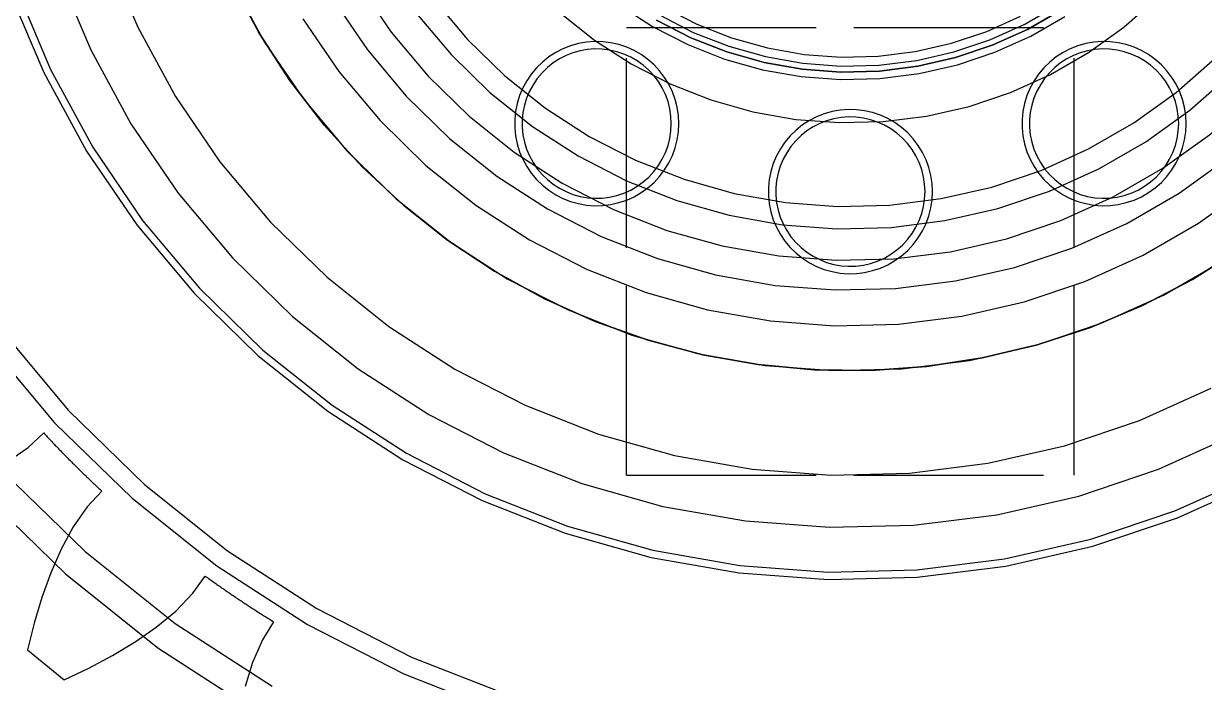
# Model space of a CAD drawing. Header units: millimetres. Extents: x -9 to 243, y -53 to 196.
# Drawn here: x 19.71 to 27.62, y 139.01 to 143.43 of the extents above; entities that cross this region are included whole.
import ezdxf

# ---------------------------------------------------------------- set-up
doc = ezdxf.new("R2010")
doc.units = ezdxf.units.MM
doc.linetypes.add('DASHED', pattern=[1.524, 1.27, -0.254])
doc.layers.add('HIDDEN', color=8, linetype='DASHED')

msp = doc.modelspace()

# ---------------------------------------------------------------- linework, layer by layer
at = {"layer": 'HIDDEN'}
for points in [[(20.72599, 151.99252), (20.12193, 151.5108), (19.56885, 150.97134), (19.07222, 150.37948), (18.637, 149.74112), (18.26749, 149.0626), (17.96738, 148.35066), (17.73965, 147.61237), (17.58656, 146.85508), (17.50963, 146.08631), (17.50963, 145.31369), (17.58656, 144.54492), (17.73965, 143.78763), (17.96738, 143.04934), (18.26749, 142.3374), (18.637, 141.65888), (19.07222, 141.02052), (19.56885, 140.42866), (20.12193, 139.8892), (20.72599, 139.40748), (21.375, 138.9883)], [(20.72599, 151.99252), (20.12193, 151.5108), (19.56885, 150.97134), (19.07222, 150.37948), (18.637, 149.74112), (18.26749, 149.0626), (17.96738, 148.35066), (17.73965, 147.61237), (17.58656, 146.85508), (17.50963, 146.08631), (17.50963, 145.31369), (17.58656, 144.54492), (17.73965, 143.78763), (17.96738, 143.04934), (18.26749, 142.3374), (18.637, 141.65888), (19.07222, 141.02052), (19.56885, 140.42866), (20.12193, 139.8892), (20.72599, 139.40748), (21.375, 138.9883)], [(21.675, 151.89208), (21.07623, 151.50536), (20.51895, 151.06094), (20.00868, 150.56324), (19.5505, 150.0172), (19.14897, 149.42826), (18.80807, 148.80227), (18.5312, 148.14544), (18.3211, 147.46432), (18.17986, 146.76565), (18.10889, 146.0564), (18.10889, 145.3436), (18.17986, 144.63435), (18.3211, 143.93568), (18.5312, 143.25456), (18.80807, 142.59773), (19.14897, 141.97174), (19.5505, 141.3828), (20.00868, 140.83676), (20.51895, 140.33906), (21.07623, 139.89464), (21.675, 139.50792), (22.3093, 139.18273), (22.97282, 138.92232)], [(19.9896, 151.66076), (19.42224, 151.10737), (18.9128, 150.50025), (18.46634, 149.84541), (18.0873, 149.14938), (17.77944, 148.41906), (17.54584, 147.66172), (17.38879, 146.88489), (17.30988, 146.09627), (17.30988, 145.30373), (17.38879, 144.51511), (17.54584, 143.73828), (17.77944, 142.98094), (18.0873, 142.25062), (18.46634, 141.55459), (18.9128, 140.89975), (19.42224, 140.29263), (19.9896, 139.73924), (20.60924, 139.24509), (21.275, 138.8151)], [(19.9896, 151.66076), (19.42224, 151.10737), (18.9128, 150.50025), (18.46634, 149.84541), (18.0873, 149.14938), (17.77944, 148.41906), (17.54584, 147.66172), (17.38879, 146.88489), (17.30988, 146.09627), (17.30988, 145.30373), (17.38879, 144.51511), (17.54584, 143.73828), (17.77944, 142.98094), (18.0873, 142.25062), (18.46634, 141.55459), (18.9128, 140.89975), (19.42224, 140.29263), (19.9896, 139.73924), (20.60924, 139.24509), (21.275, 138.8151)], [(21.00369, 151.60625), (20.43672, 151.15411), (19.91759, 150.64776), (19.45145, 150.09223), (19.04294, 149.49306), (18.69611, 148.85618), (18.41443, 148.18794), (18.20068, 147.49498), (18.05698, 146.78417), (17.98478, 146.06259), (17.98478, 145.33741), (18.05698, 144.61583), (18.20068, 143.90502), (18.41443, 143.21206), (18.69611, 142.54382), (19.04294, 141.90694), (19.45145, 141.30777), (19.91759, 140.75224), (20.43672, 140.24589), (21.00369, 139.79375), (21.61287, 139.4003), (22.25819, 139.06947), (22.93324, 138.80453)], [(20.26963, 143.88729), (20.47487, 143.40042), (20.72756, 142.93639), (21.0252, 142.49984), (21.36483, 142.09508), (21.74307, 141.72616), (22.15616, 141.39673), (22.6, 141.11007), (23.07018, 140.86902), (23.56202, 140.67599), (24.07064, 140.53288), (24.59098, 140.44113), (25.11787, 140.40165), (25.64607, 140.41482), (26.17034, 140.48052), (26.68545, 140.59809), (27.18631, 140.76637), (27.66792, 140.98368)], [(20.26963, 143.88729), (20.47487, 143.40042), (20.72756, 142.93639), (21.0252, 142.49984), (21.36483, 142.09508), (21.74307, 141.72616), (22.15616, 141.39673), (22.6, 141.11007), (23.07018, 140.86902), (23.56202, 140.67599), (24.07064, 140.53288), (24.59098, 140.44113), (25.11787, 140.40165), (25.64607, 140.41482), (26.17034, 140.48052), (26.68545, 140.59809), (27.18631, 140.76637), (27.66792, 140.98368)], [(19.94074, 143.76759), (20.15953, 143.24856), (20.42891, 142.75389), (20.7462, 142.28851), (21.10826, 141.85702), (21.51148, 141.46374), (21.95185, 141.11255), (22.425, 140.80696), (22.92623, 140.54999), (23.45055, 140.34421), (23.99276, 140.19166), (24.54746, 140.09385), (25.10914, 140.05176), (25.67223, 140.0658), (26.23111, 140.13584), (26.78025, 140.26117), (27.31418, 140.44056), (27.82759, 140.67222)], [(19.94074, 143.76759), (20.15953, 143.24856), (20.42891, 142.75389), (20.7462, 142.28851), (21.10826, 141.85702), (21.51148, 141.46374), (21.95185, 141.11255), (22.425, 140.80696), (22.92623, 140.54999), (23.45055, 140.34421), (23.99276, 140.19166), (24.54746, 140.09385), (25.10914, 140.05176), (25.67223, 140.0658), (26.23111, 140.13584), (26.78025, 140.26117), (27.31418, 140.44056), (27.82759, 140.67222)], [(21.10554, 143.70413), (21.32486, 143.3014), (21.58319, 142.9225), (21.87796, 142.57121), (22.20625, 142.25101), (22.56478, 141.96509), (22.95, 141.71628), (23.35808, 141.50707), (23.78496, 141.33953), (24.2264, 141.21533), (24.67802, 141.1357), (25.13532, 141.10143), (25.59376, 141.11286), (26.04878, 141.16988), (26.49587, 141.27193), (26.93057, 141.41798), (27.34857, 141.60659), (27.74571, 141.83588), (28.11805, 142.10358), (28.46189, 142.40701), (28.7738, 142.74318), (29.0507, 143.10873), (29.28982, 143.50003)], [(21.10554, 143.70413), (21.32486, 143.3014), (21.58319, 142.9225), (21.87796, 142.57121), (22.20625, 142.25101), (22.56478, 141.96509), (22.95, 141.71628), (23.35808, 141.50707), (23.78496, 141.33953), (24.2264, 141.21533), (24.67802, 141.1357), (25.13532, 141.10143), (25.59376, 141.11286), (26.04878, 141.16988), (26.49587, 141.27193), (26.93057, 141.41798), (27.34857, 141.60659), (27.74571, 141.83588), (28.11805, 142.10358), (28.46189, 142.40701), (28.7738, 142.74318), (29.0507, 143.10873), (29.28982, 143.50003)], [(21.11055, 143.69377), (21.28891, 143.36124), (21.49393, 143.04445), (21.72422, 142.74553), (21.97824, 142.46649), (22.25428, 142.2092), (22.55047, 141.97541), (22.86483, 141.76668), (23.19524, 141.58442), (23.53948, 141.42986), (23.89523, 141.30403), (24.26009, 141.20778), (24.63161, 141.14175), (25.0073, 141.10641), (25.38462, 141.10197), (25.76103, 141.12847), (26.13401, 141.18574), (26.50103, 141.27339), (26.85964, 141.39082), (27.20742, 141.53725), (27.54202, 141.71169), (27.8612, 141.91297)], [(27.8612, 141.91297), (27.54202, 141.71169), (27.20742, 141.53725), (26.85964, 141.39082), (26.50103, 141.27339), (26.13401, 141.18574), (25.76103, 141.12847), (25.38462, 141.10197), (25.0073, 141.10641), (24.63161, 141.14175), (24.26009, 141.20778), (23.89523, 141.30403), (23.53948, 141.42986), (23.19524, 141.58442), (22.86483, 141.76668), (22.55047, 141.97541), (22.25428, 142.2092), (21.97824, 142.46649), (21.72422, 142.74553), (21.49393, 143.04445), (21.28891, 143.36124), (21.11055, 143.69377)], [(21.78564, 143.58297), (22.01364, 143.24855), (22.27381, 142.9385), (22.56356, 142.65589), (22.88, 142.40353), (23.22, 142.18394), (23.58017, 141.99929), (23.95694, 141.85141), (24.34657, 141.74179), (24.74516, 141.67151), (25.14878, 141.64126), (25.5534, 141.65135), (25.95501, 141.70168), (26.34961, 141.79175), (26.73328, 141.92065), (27.10222, 142.08712), (27.45274, 142.28949), (27.78137, 142.52576), (28.08484, 142.79358), (28.36014, 143.09028), (28.60453, 143.41292), (28.81558, 143.75829)], [(21.78564, 143.58297), (22.01364, 143.24855), (22.27381, 142.9385), (22.56356, 142.65589), (22.88, 142.40353), (23.22, 142.18394), (23.58017, 141.99929), (23.95694, 141.85141), (24.34657, 141.74179), (24.74516, 141.67151), (25.14878, 141.64126), (25.5534, 141.65135), (25.95501, 141.70168), (26.34961, 141.79175), (26.73328, 141.92065), (27.10222, 142.08712), (27.45274, 142.28949), (27.78137, 142.52576), (28.08484, 142.79358), (28.36014, 143.09028), (28.60453, 143.41292), (28.81558, 143.75829)], [(21.78564, 143.58297), (22.01364, 143.24855), (22.27381, 142.9385), (22.56356, 142.65589), (22.88, 142.40353), (23.22, 142.18394), (23.58017, 141.99929), (23.95694, 141.85141), (24.34657, 141.74179), (24.74516, 141.67151), (25.14878, 141.64126), (25.5534, 141.65135), (25.95501, 141.70168), (26.34961, 141.79175), (26.73328, 141.92065), (27.10222, 142.08712), (27.45274, 142.28949), (27.78137, 142.52576), (28.08484, 142.79358), (28.36014, 143.09028), (28.60453, 143.41292), (28.81558, 143.75829)], [(21.78564, 143.58297), (22.01364, 143.24855), (22.27381, 142.9385), (22.56356, 142.65589), (22.88, 142.40353), (23.22, 142.18394), (23.58017, 141.99929), (23.95694, 141.85141), (24.34657, 141.74179), (24.74516, 141.67151), (25.14878, 141.64126), (25.5534, 141.65135), (25.95501, 141.70168), (26.34961, 141.79175), (26.73328, 141.92065), (27.10222, 142.08712), (27.45274, 142.28949), (27.78137, 142.52576), (28.08484, 142.79358), (28.36014, 143.09028), (28.60453, 143.41292), (28.81558, 143.75829)], [(19.61184, 143.64788), (19.84419, 143.0967), (20.13025, 142.57139), (20.4672, 142.07717), (20.85169, 141.61896), (21.27988, 141.20131), (21.74754, 140.82837), (22.25, 140.50385), (22.78228, 140.23096), (23.33908, 140.01244), (23.91487, 139.85043), (24.50394, 139.74656), (25.10042, 139.70186), (25.69838, 139.71678), (26.29189, 139.79115), (26.87504, 139.92425), (27.44205, 140.11476), (27.98726, 140.36077)], [(19.61184, 143.64788), (19.84419, 143.0967), (20.13025, 142.57139), (20.4672, 142.07717), (20.85169, 141.61896), (21.27988, 141.20131), (21.74754, 140.82837), (22.25, 140.50385), (22.78228, 140.23096), (23.33908, 140.01244), (23.91487, 139.85043), (24.50394, 139.74656), (25.10042, 139.70186), (25.69838, 139.71678), (26.29189, 139.79115), (26.87504, 139.92425), (27.44205, 140.11476), (27.98726, 140.36077)], [(19.61184, 143.64788), (19.84419, 143.0967), (20.13025, 142.57139), (20.4672, 142.07717), (20.85169, 141.61896), (21.27988, 141.20131), (21.74754, 140.82837), (22.25, 140.50385), (22.78228, 140.23096), (23.33908, 140.01244), (23.91487, 139.85043), (24.50394, 139.74656), (25.10042, 139.70186), (25.69838, 139.71678), (26.29189, 139.79115), (26.87504, 139.92425), (27.44205, 140.11476), (27.98726, 140.36077)], [(19.61184, 143.64788), (19.84419, 143.0967), (20.13025, 142.57139), (20.4672, 142.07717), (20.85169, 141.61896), (21.27988, 141.20131), (21.74754, 140.82837), (22.25, 140.50385), (22.78228, 140.23096), (23.33908, 140.01244), (23.91487, 139.85043), (24.50394, 139.74656), (25.10042, 139.70186), (25.69838, 139.71678), (26.29189, 139.79115), (26.87504, 139.92425), (27.44205, 140.11476), (27.98726, 140.36077)], [(19.65883, 143.66498), (19.88924, 143.11839), (20.17292, 142.59746), (20.50706, 142.10736), (20.88834, 141.65297), (21.31297, 141.2388), (21.77673, 140.86897), (22.275, 140.54715), (22.80284, 140.27654), (23.355, 140.05983), (23.926, 139.89918), (24.51015, 139.79618), (25.10166, 139.75185), (25.69464, 139.76664), (26.28321, 139.84039), (26.8615, 139.97239), (27.42378, 140.1613), (27.96445, 140.40526)], [(19.65883, 143.66498), (19.88924, 143.11839), (20.17292, 142.59746), (20.50706, 142.10736), (20.88834, 141.65297), (21.31297, 141.2388), (21.77673, 140.86897), (22.275, 140.54715), (22.80284, 140.27654), (23.355, 140.05983), (23.926, 139.89918), (24.51015, 139.79618), (25.10166, 139.75185), (25.69464, 139.76664), (26.28321, 139.84039), (26.8615, 139.97239), (27.42378, 140.1613), (27.96445, 140.40526)], [(21.58085, 143.45783), (21.82233, 143.10364), (22.09788, 142.77526), (22.40475, 142.47594), (22.7399, 142.20867), (23.1, 141.97609), (23.48147, 141.78052), (23.88051, 141.62391), (24.29316, 141.50781), (24.71532, 141.43337), (25.1428, 141.40134), (25.57134, 141.41202), (25.99669, 141.46533), (26.41461, 141.56072), (26.82097, 141.69724), (27.21171, 141.87355), (27.58295, 142.08789), (27.93101, 142.33812), (28.25242, 142.62177), (28.54399, 142.93601), (28.80283, 143.27772), (29.02635, 143.64351)], [(21.58085, 143.45783), (21.82233, 143.10364), (22.09788, 142.77526), (22.40475, 142.47594), (22.7399, 142.20867), (23.1, 141.97609), (23.48147, 141.78052), (23.88051, 141.62391), (24.29316, 141.50781), (24.71532, 141.43337), (25.1428, 141.40134), (25.57134, 141.41202), (25.99669, 141.46533), (26.41461, 141.56072), (26.82097, 141.69724), (27.21171, 141.87355), (27.58295, 142.08789), (27.93101, 142.33812), (28.25242, 142.62177), (28.54399, 142.93601), (28.80283, 143.27772), (29.02635, 143.64351)], [(21.95546, 143.68675), (22.17229, 143.36872), (22.4197, 143.07387), (22.69525, 142.80511), (22.99618, 142.56513), (23.31951, 142.3563), (23.66203, 142.1807), (24.02033, 142.04007), (24.39085, 141.93583), (24.76991, 141.86899), (25.15374, 141.84022), (25.53853, 141.84982), (25.92045, 141.89768), (26.29571, 141.98333), (26.66057, 142.10592), (27.01142, 142.26423), (27.34476, 142.45668), (27.65728, 142.68137), (27.94588, 142.93605), (28.20768, 143.21821), (28.44009, 143.52503)], [(21.95546, 143.68675), (22.17229, 143.36872), (22.4197, 143.07387), (22.69525, 142.80511), (22.99618, 142.56513), (23.31951, 142.3563), (23.66203, 142.1807), (24.02033, 142.04007), (24.39085, 141.93583), (24.76991, 141.86899), (25.15374, 141.84022), (25.53853, 141.84982), (25.92045, 141.89768), (26.29571, 141.98333), (26.66057, 142.10592), (27.01142, 142.26423), (27.34476, 142.45668), (27.65728, 142.68137), (27.94588, 142.93605), (28.20768, 143.21821), (28.44009, 143.52503)], [(22.34047, 143.49611), (22.57436, 143.21737), (22.83485, 142.9633), (23.11934, 142.73643), (23.425, 142.53901), (23.7488, 142.373), (24.08752, 142.24007), (24.4378, 142.14151), (24.79615, 142.07833), (25.159, 142.05113), (25.52276, 142.06021), (25.88382, 142.10545), (26.23857, 142.18642), (26.58349, 142.30231), (26.91517, 142.45197), (27.23029, 142.63391), (27.52574, 142.84632), (27.79856, 143.08709), (28.04606, 143.35383), (28.26577, 143.64388)], [(22.34047, 143.49611), (22.57436, 143.21737), (22.83485, 142.9633), (23.11934, 142.73643), (23.425, 142.53901), (23.7488, 142.373), (24.08752, 142.24007), (24.4378, 142.14151), (24.79615, 142.07833), (25.159, 142.05113), (25.52276, 142.06021), (25.88382, 142.10545), (26.23857, 142.18642), (26.58349, 142.30231), (26.91517, 142.45197), (27.23029, 142.63391), (27.52574, 142.84632), (27.79856, 143.08709), (28.04606, 143.35383), (28.26577, 143.64388)], [(22.46004, 143.58668), (22.68432, 143.3194), (22.9341, 143.07577), (23.2069, 142.85822), (23.5, 142.66891), (23.8105, 142.50973), (24.1353, 142.38225), (24.47118, 142.28775), (24.8148, 142.22716), (25.16274, 142.20109), (25.51156, 142.20979), (25.85777, 142.25317), (26.19794, 142.33082), (26.52869, 142.44194), (26.84674, 142.58545), (27.14891, 142.75991), (27.43221, 142.96359), (27.69383, 143.19447), (27.93116, 143.45024)], [(22.46004, 143.58668), (22.68432, 143.3194), (22.9341, 143.07577), (23.2069, 142.85822), (23.5, 142.66891), (23.8105, 142.50973), (24.1353, 142.38225), (24.47118, 142.28775), (24.8148, 142.22716), (25.16274, 142.20109), (25.51156, 142.20979), (25.85777, 142.25317), (26.19794, 142.33082), (26.52869, 142.44194), (26.84674, 142.58545), (27.14891, 142.75991), (27.43221, 142.96359), (27.69383, 143.19447), (27.93116, 143.45024)], [(22.46004, 143.58668), (22.68432, 143.3194), (22.9341, 143.07577), (23.2069, 142.85822), (23.5, 142.66891), (23.8105, 142.50973), (24.1353, 142.38225), (24.47118, 142.28775), (24.8148, 142.22716), (25.16274, 142.20109), (25.51156, 142.20979), (25.85777, 142.25317), (26.19794, 142.33082), (26.52869, 142.44194), (26.84674, 142.58545), (27.14891, 142.75991), (27.43221, 142.96359), (27.69383, 143.19447), (27.93116, 143.45024)], [(22.46004, 143.58668), (22.68432, 143.3194), (22.9341, 143.07577), (23.2069, 142.85822), (23.5, 142.66891), (23.8105, 142.50973), (24.1353, 142.38225), (24.47118, 142.28775), (24.8148, 142.22716), (25.16274, 142.20109), (25.51156, 142.20979), (25.85777, 142.25317), (26.19794, 142.33082), (26.52869, 142.44194), (26.84674, 142.58545), (27.14891, 142.75991), (27.43221, 142.96359), (27.69383, 143.19447), (27.93116, 143.45024)], [(23.30529, 143.49638), (23.53436, 143.3137), (23.78049, 143.15473), (24.04122, 143.02106), (24.31396, 142.91402), (24.59601, 142.83466), (24.88455, 142.78379), (25.17673, 142.76189), (25.46963, 142.7692), (25.76036, 142.80563), (26.04601, 142.87083), (26.32375, 142.96414), (26.59081, 143.08465), (26.84456, 143.23114), (27.08245, 143.40218), (27.30213, 143.59605)], [(23.30529, 143.49638), (23.53436, 143.3137), (23.78049, 143.15473), (24.04122, 143.02106), (24.31396, 142.91402), (24.59601, 142.83466), (24.88455, 142.78379), (25.17673, 142.76189), (25.46963, 142.7692), (25.76036, 142.80563), (26.04601, 142.87083), (26.32375, 142.96414), (26.59081, 143.08465), (26.84456, 143.23114), (27.08245, 143.40218), (27.30213, 143.59605)], [(23.70308, 143.54836), (23.925, 143.40503), (24.16009, 143.28451), (24.40601, 143.18799), (24.66032, 143.11644), (24.92049, 143.07057), (25.18393, 143.05082), (25.44803, 143.05741), (25.71017, 143.09026), (25.96773, 143.14905), (26.21815, 143.23318), (26.45896, 143.34184), (26.68775, 143.47393)], [(23.70308, 143.54836), (23.925, 143.40503), (24.16009, 143.28451), (24.40601, 143.18799), (24.66032, 143.11644), (24.92049, 143.07057), (25.18393, 143.05082), (25.44803, 143.05741), (25.71017, 143.09026), (25.96773, 143.14905), (26.21815, 143.23318), (26.45896, 143.34184), (26.68775, 143.47393)], [(23.97, 143.48297), (24.19711, 143.36655), (24.43467, 143.27331), (24.68035, 143.20418), (24.93168, 143.15987), (25.18618, 143.1408), (25.44131, 143.14716), (25.69454, 143.17889), (25.94335, 143.23568), (26.18527, 143.31696), (26.4179, 143.42193), (26.63892, 143.54953)], [(23.97, 143.48297), (24.19711, 143.36655), (24.43467, 143.27331), (24.68035, 143.20418), (24.93168, 143.15987), (25.18618, 143.1408), (25.44131, 143.14716), (25.69454, 143.17889), (25.94335, 143.23568), (26.18527, 143.31696), (26.4179, 143.42193), (26.63892, 143.54953)], [(23.95, 143.44833), (24.18065, 143.33008), (24.42193, 143.23539), (24.67145, 143.16519), (24.92671, 143.12018), (25.18518, 143.10081), (25.4443, 143.10727), (25.70149, 143.1395), (25.95419, 143.19718), (26.19989, 143.27973), (26.43615, 143.38633), (26.66062, 143.51593)], [(26.66062, 143.51593), (26.43615, 143.38633), (26.19989, 143.27973), (25.95419, 143.19718), (25.70149, 143.1395), (25.4443, 143.10727), (25.18518, 143.10081), (24.92671, 143.12018), (24.67145, 143.16519), (24.42193, 143.23539), (24.18065, 143.33008), (23.95, 143.44833)], [(23.95, 143.44833), (24.18065, 143.33008), (24.42193, 143.23539), (24.67145, 143.16519), (24.92671, 143.12018), (25.18518, 143.10081), (25.4443, 143.10727), (25.70149, 143.1395), (25.95419, 143.19718), (26.19989, 143.27973), (26.43615, 143.38633), (26.66062, 143.51593)], [(23.95, 143.44833), (24.18065, 143.33008), (24.42193, 143.23539), (24.67145, 143.16519), (24.92671, 143.12018), (25.18518, 143.10081), (25.4443, 143.10727), (25.70149, 143.1395), (25.95419, 143.19718), (26.19989, 143.27973), (26.43615, 143.38633), (26.66062, 143.51593)], [(24, 143.53494), (24.22178, 143.42124), (24.45378, 143.33018), (24.6937, 143.26268), (24.93914, 143.2194), (25.18767, 143.20078), (25.43683, 143.20699), (25.68412, 143.23798), (25.9271, 143.29344), (26.16335, 143.37282), (26.39053, 143.47532)], [(24, 143.53494), (24.22178, 143.42124), (24.45378, 143.33018), (24.6937, 143.26268), (24.93914, 143.2194), (25.18767, 143.20078), (25.43683, 143.20699), (25.68412, 143.23798), (25.9271, 143.29344), (26.16335, 143.37282), (26.39053, 143.47532)], [(23.75, 140.4), (23.75, 143.4)], [(23.75, 140.4), (23.75, 143.4)], [(23.75, 143.4), (26.75, 143.4)], [(23.75, 143.4), (26.75, 143.4)], [(26.75, 140.4), (26.75, 143.4)], [(26.75, 140.4), (26.75, 143.4)], [(24.1, 142.75551), (24.09727, 142.81028), (24.08909, 142.86449), (24.07557, 142.91763), (24.05681, 142.96915), (24.03302, 143.01855), (24.00443, 143.06534), (23.97132, 143.10905), (23.93403, 143.14924), (23.89292, 143.18552), (23.8484, 143.21753), (23.80092, 143.24494), (23.75094, 143.26749), (23.69896, 143.28496), (23.64551, 143.29716), (23.5911, 143.30398), (23.53629, 143.30534), (23.48161, 143.30125), (23.42761, 143.29172), (23.37483, 143.27687), (23.32379, 143.25684), (23.275, 143.23183), (23.22894, 143.20208), (23.18607, 143.16789), (23.14682, 143.12961), (23.11158, 143.08761), (23.08069, 143.0423), (23.05447, 142.99415), (23.03317, 142.94362), (23.01701, 142.89123), (23.00614, 142.83749), (23.00068, 142.78293), (23.00068, 142.7281), (23.00614, 142.67354), (23.01701, 142.6198), (23.03317, 142.5674), (23.05447, 142.51688), (23.08069, 142.46872), (23.11158, 142.42342), (23.14682, 142.38142), (23.18607, 142.34313), (23.22894, 142.30895), (23.275, 142.2792), (23.32379, 142.25419), (23.37483, 142.23415), (23.42761, 142.2193), (23.48161, 142.20978), (23.53629, 142.20568), (23.5911, 142.20705), (23.64551, 142.21387), (23.69896, 142.22607), (23.75094, 142.24353), (23.80092, 142.26608), (23.8484, 142.2935), (23.89292, 142.32551), (23.93403, 142.36179), (23.97132, 142.40198), (24.00443, 142.44569), (24.03302, 142.49247), (24.05681, 142.54187), (24.07557, 142.5934), (24.08909, 142.64653), (24.09727, 142.70075), (24.1, 142.75551)], [(24.1, 142.75551), (24.09727, 142.81028), (24.08909, 142.86449), (24.07557, 142.91763), (24.05681, 142.96915), (24.03302, 143.01855), (24.00443, 143.06534), (23.97132, 143.10905), (23.93403, 143.14924), (23.89292, 143.18552), (23.8484, 143.21753), (23.80092, 143.24494), (23.75094, 143.26749), (23.69896, 143.28496), (23.64551, 143.29716), (23.5911, 143.30398), (23.53629, 143.30534), (23.48161, 143.30125), (23.42761, 143.29172), (23.37483, 143.27687), (23.32379, 143.25684), (23.275, 143.23183), (23.22894, 143.20208), (23.18607, 143.16789), (23.14682, 143.12961), (23.11158, 143.08761), (23.08069, 143.0423), (23.05447, 142.99415), (23.03317, 142.94362), (23.01701, 142.89123), (23.00614, 142.83749), (23.00068, 142.78293), (23.00068, 142.7281), (23.00614, 142.67354), (23.01701, 142.6198), (23.03317, 142.5674), (23.05447, 142.51688), (23.08069, 142.46872), (23.11158, 142.42342), (23.14682, 142.38142), (23.18607, 142.34313), (23.22894, 142.30895), (23.275, 142.2792), (23.32379, 142.25419), (23.37483, 142.23415), (23.42761, 142.2193), (23.48161, 142.20978), (23.53629, 142.20568), (23.5911, 142.20705), (23.64551, 142.21387), (23.69896, 142.22607), (23.75094, 142.24353), (23.80092, 142.26608), (23.8484, 142.2935), (23.89292, 142.32551), (23.93403, 142.36179), (23.97132, 142.40198), (24.00443, 142.44569), (24.03302, 142.49247), (24.05681, 142.54187), (24.07557, 142.5934), (24.08909, 142.64653), (24.09727, 142.70075), (24.1, 142.75551)], [(27.5, 142.75551), (27.49727, 142.81028), (27.48909, 142.86449), (27.47557, 142.91763), (27.45681, 142.96915), (27.43302, 143.01855), (27.40443, 143.06534), (27.37132, 143.10905), (27.33403, 143.14924), (27.29292, 143.18552), (27.2484, 143.21753), (27.20092, 143.24494), (27.15094, 143.26749), (27.09896, 143.28496), (27.04551, 143.29716), (26.9911, 143.30398), (26.93629, 143.30534), (26.88161, 143.30125), (26.82761, 143.29172), (26.77483, 143.27687), (26.72379, 143.25684), (26.675, 143.23183), (26.62894, 143.20208), (26.58607, 143.16789), (26.54682, 143.12961), (26.51158, 143.08761), (26.48069, 143.0423), (26.45447, 142.99415), (26.43317, 142.94362), (26.41701, 142.89123), (26.40614, 142.83749), (26.40068, 142.78293), (26.40068, 142.7281), (26.40614, 142.67354), (26.41701, 142.6198), (26.43317, 142.5674), (26.45447, 142.51688), (26.48069, 142.46872), (26.51158, 142.42342), (26.54682, 142.38142), (26.58607, 142.34313), (26.62894, 142.30895), (26.675, 142.2792), (26.72379, 142.25419), (26.77483, 142.23415), (26.82761, 142.2193), (26.88161, 142.20978), (26.93629, 142.20568), (26.9911, 142.20705), (27.04551, 142.21387), (27.09896, 142.22607), (27.15094, 142.24353), (27.20092, 142.26608), (27.2484, 142.2935), (27.29292, 142.32551), (27.33403, 142.36179), (27.37132, 142.40198), (27.40443, 142.44569), (27.43302, 142.49247), (27.45681, 142.54187), (27.47557, 142.5934), (27.48909, 142.64653), (27.49727, 142.70075), (27.5, 142.75551)], [(27.5, 142.75551), (27.49727, 142.81028), (27.48909, 142.86449), (27.47557, 142.91763), (27.45681, 142.96915), (27.43302, 143.01855), (27.40443, 143.06534), (27.37132, 143.10905), (27.33403, 143.14924), (27.29292, 143.18552), (27.2484, 143.21753), (27.20092, 143.24494), (27.15094, 143.26749), (27.09896, 143.28496), (27.04551, 143.29716), (26.9911, 143.30398), (26.93629, 143.30534), (26.88161, 143.30125), (26.82761, 143.29172), (26.77483, 143.27687), (26.72379, 143.25684), (26.675, 143.23183), (26.62894, 143.20208), (26.58607, 143.16789), (26.54682, 143.12961), (26.51158, 143.08761), (26.48069, 143.0423), (26.45447, 142.99415), (26.43317, 142.94362), (26.41701, 142.89123), (26.40614, 142.83749), (26.40068, 142.78293), (26.40068, 142.7281), (26.40614, 142.67354), (26.41701, 142.6198), (26.43317, 142.5674), (26.45447, 142.51688), (26.48069, 142.46872), (26.51158, 142.42342), (26.54682, 142.38142), (26.58607, 142.34313), (26.62894, 142.30895), (26.675, 142.2792), (26.72379, 142.25419), (26.77483, 142.23415), (26.82761, 142.2193), (26.88161, 142.20978), (26.93629, 142.20568), (26.9911, 142.20705), (27.04551, 142.21387), (27.09896, 142.22607), (27.15094, 142.24353), (27.20092, 142.26608), (27.2484, 142.2935), (27.29292, 142.32551), (27.33403, 142.36179), (27.37132, 142.40198), (27.40443, 142.44569), (27.43302, 142.49247), (27.45681, 142.54187), (27.47557, 142.5934), (27.48909, 142.64653), (27.49727, 142.70075), (27.5, 142.75551)], [(24.05, 142.75551), (24.04752, 142.8053), (24.04009, 142.85459), (24.02779, 142.90289), (24.01074, 142.94973), (23.98911, 142.99464), (23.96312, 143.03717), (23.93302, 143.07691), (23.89912, 143.11345), (23.86174, 143.14643), (23.82127, 143.17553), (23.77811, 143.20045), (23.73267, 143.22095), (23.68542, 143.23683), (23.63682, 143.24792), (23.58737, 143.25412), (23.53753, 143.25536), (23.48783, 143.25163), (23.43874, 143.24298), (23.39076, 143.22948), (23.34436, 143.21127), (23.3, 143.18853), (23.25813, 143.16148), (23.21916, 143.1304), (23.18347, 143.0956), (23.15143, 143.05742), (23.12335, 143.01623), (23.09952, 142.97246), (23.08015, 142.92652), (23.06546, 142.87889), (23.05558, 142.83003), (23.05062, 142.78044), (23.05062, 142.73059), (23.05558, 142.68099), (23.06546, 142.63213), (23.08015, 142.5845), (23.09952, 142.53857), (23.12335, 142.4948), (23.15143, 142.45361), (23.18347, 142.41543), (23.21916, 142.38062), (23.25813, 142.34954), (23.3, 142.3225), (23.34436, 142.29976), (23.39076, 142.28155), (23.43874, 142.26805), (23.48783, 142.25939), (23.53753, 142.25567), (23.58737, 142.25691), (23.63682, 142.26311), (23.68542, 142.2742), (23.73267, 142.29008), (23.77811, 142.31058), (23.82127, 142.3355), (23.86174, 142.3646), (23.89912, 142.39758), (23.93302, 142.43412), (23.96312, 142.47385), (23.98911, 142.51639), (24.01074, 142.5613), (24.02779, 142.60814), (24.04009, 142.65644), (24.04752, 142.70573), (24.05, 142.75551)], [(27.45, 142.75551), (27.44752, 142.8053), (27.44009, 142.85459), (27.42779, 142.90289), (27.41074, 142.94973), (27.38911, 142.99464), (27.36312, 143.03717), (27.33302, 143.07691), (27.29912, 143.11345), (27.26174, 143.14643), (27.22127, 143.17553), (27.17811, 143.20045), (27.13267, 143.22095), (27.08542, 143.23683), (27.03682, 143.24792), (26.98737, 143.25412), (26.93753, 143.25536), (26.88783, 143.25163), (26.83874, 143.24298), (26.79076, 143.22948), (26.74436, 143.21127), (26.7, 143.18853), (26.65813, 143.16148), (26.61916, 143.1304), (26.58347, 143.0956), (26.55143, 143.05742), (26.52335, 143.01623), (26.49952, 142.97246), (26.48015, 142.92652), (26.46546, 142.87889), (26.45558, 142.83003), (26.45062, 142.78044), (26.45062, 142.73059), (26.45558, 142.68099), (26.46546, 142.63213), (26.48015, 142.5845), (26.49952, 142.53857), (26.52335, 142.4948), (26.55143, 142.45361), (26.58347, 142.41543), (26.61916, 142.38062), (26.65813, 142.34954), (26.7, 142.3225), (26.74436, 142.29976), (26.79076, 142.28155), (26.83874, 142.26805), (26.88783, 142.25939), (26.93753, 142.25567), (26.98737, 142.25691), (27.03682, 142.26311), (27.08542, 142.2742), (27.13267, 142.29008), (27.17811, 142.31058), (27.22127, 142.3355), (27.26174, 142.3646), (27.29912, 142.39758), (27.33302, 142.43412), (27.36312, 142.47385), (27.38911, 142.51639), (27.41074, 142.5613), (27.42779, 142.60814), (27.44009, 142.65644), (27.44752, 142.70573), (27.45, 142.75551)], [(25.8, 142.3), (25.79727, 142.35476), (25.78909, 142.40898), (25.77557, 142.46212), (25.75681, 142.51364), (25.73302, 142.56304), (25.70443, 142.60983), (25.67132, 142.65353), (25.63403, 142.69373), (25.59292, 142.73001), (25.5484, 142.76201), (25.50092, 142.78943), (25.45094, 142.81198), (25.39896, 142.82944), (25.34551, 142.84164), (25.2911, 142.84846), (25.23629, 142.84983), (25.18161, 142.84573), (25.12761, 142.83621), (25.07483, 142.82136), (25.02379, 142.80133), (24.975, 142.77631), (24.92894, 142.74657), (24.88607, 142.71238), (24.84682, 142.6741), (24.81158, 142.63209), (24.78069, 142.58679), (24.75447, 142.53864), (24.73317, 142.48811), (24.71701, 142.43572), (24.70614, 142.38197), (24.70068, 142.32742), (24.70068, 142.27258), (24.70614, 142.21803), (24.71701, 142.16428), (24.73317, 142.11189), (24.75447, 142.06136), (24.78069, 142.01321), (24.81158, 141.96791), (24.84682, 141.9259), (24.88607, 141.88762), (24.92894, 141.85343), (24.975, 141.82369), (25.02379, 141.79867), (25.07483, 141.77864), (25.12761, 141.76379), (25.18161, 141.75427), (25.23629, 141.75017), (25.2911, 141.75154), (25.34551, 141.75836), (25.39896, 141.77056), (25.45094, 141.78802), (25.50092, 141.81057), (25.5484, 141.83799), (25.59292, 141.86999), (25.63403, 141.90627), (25.67132, 141.94647), (25.70443, 141.99017), (25.73302, 142.03696), (25.75681, 142.08636), (25.77557, 142.13788), (25.78909, 142.19102), (25.79727, 142.24524), (25.8, 142.3)], [(25.8, 142.3), (25.79727, 142.35476), (25.78909, 142.40898), (25.77557, 142.46212), (25.75681, 142.51364), (25.73302, 142.56304), (25.70443, 142.60983), (25.67132, 142.65353), (25.63403, 142.69373), (25.59292, 142.73001), (25.5484, 142.76201), (25.50092, 142.78943), (25.45094, 142.81198), (25.39896, 142.82944), (25.34551, 142.84164), (25.2911, 142.84846), (25.23629, 142.84983), (25.18161, 142.84573), (25.12761, 142.83621), (25.07483, 142.82136), (25.02379, 142.80133), (24.975, 142.77631), (24.92894, 142.74657), (24.88607, 142.71238), (24.84682, 142.6741), (24.81158, 142.63209), (24.78069, 142.58679), (24.75447, 142.53864), (24.73317, 142.48811), (24.71701, 142.43572), (24.70614, 142.38197), (24.70068, 142.32742), (24.70068, 142.27258), (24.70614, 142.21803), (24.71701, 142.16428), (24.73317, 142.11189), (24.75447, 142.06136), (24.78069, 142.01321), (24.81158, 141.96791), (24.84682, 141.9259), (24.88607, 141.88762), (24.92894, 141.85343), (24.975, 141.82369), (25.02379, 141.79867), (25.07483, 141.77864), (25.12761, 141.76379), (25.18161, 141.75427), (25.23629, 141.75017), (25.2911, 141.75154), (25.34551, 141.75836), (25.39896, 141.77056), (25.45094, 141.78802), (25.50092, 141.81057), (25.5484, 141.83799), (25.59292, 141.86999), (25.63403, 141.90627), (25.67132, 141.94647), (25.70443, 141.99017), (25.73302, 142.03696), (25.75681, 142.08636), (25.77557, 142.13788), (25.78909, 142.19102), (25.79727, 142.24524), (25.8, 142.3)], [(25.75, 142.3), (25.74752, 142.34978), (25.74009, 142.39907), (25.72779, 142.44738), (25.71074, 142.49422), (25.68911, 142.53913), (25.66312, 142.58166), (25.63302, 142.62139), (25.59912, 142.65793), (25.56174, 142.69092), (25.52127, 142.72001), (25.47811, 142.74494), (25.43267, 142.76544), (25.38542, 142.78131), (25.33682, 142.7924), (25.28737, 142.7986), (25.23753, 142.79984), (25.18783, 142.79612), (25.13874, 142.78746), (25.09076, 142.77396), (25.04436, 142.75575), (25, 142.73301), (24.95813, 142.70597), (24.91916, 142.67489), (24.88347, 142.64009), (24.85143, 142.6019), (24.82335, 142.56072), (24.79952, 142.51694), (24.78015, 142.47101), (24.76546, 142.42338), (24.75558, 142.37452), (24.75062, 142.32492), (24.75062, 142.27508), (24.75558, 142.22548), (24.76546, 142.17662), (24.78015, 142.12899), (24.79952, 142.08306), (24.82335, 142.03928), (24.85143, 141.9981), (24.88347, 141.95991), (24.91916, 141.92511), (24.95813, 141.89403), (25, 141.86699), (25.04436, 141.84425), (25.09076, 141.82604), (25.13874, 141.81254), (25.18783, 141.80388), (25.23753, 141.80016), (25.28737, 141.8014), (25.33682, 141.8076), (25.38542, 141.81869), (25.43267, 141.83456), (25.47811, 141.85506), (25.52127, 141.87999), (25.56174, 141.90908), (25.59912, 141.94207), (25.63302, 141.97861), (25.66312, 142.01834), (25.68911, 142.06087), (25.71074, 142.10578), (25.72779, 142.15262), (25.74009, 142.20093), (25.74752, 142.25022), (25.75, 142.3)], [(19.73972, 140.58627), (19.8442, 140.68323)], [(19.73972, 140.58627), (19.8442, 140.68323)], [(19.8442, 140.68323), (19.85015, 140.67683), (19.8561, 140.67044), (19.86206, 140.66405), (19.86803, 140.65768), (19.87401, 140.6513), (19.87999, 140.64494), (19.88598, 140.63858), (19.89198, 140.63223), (19.89799, 140.62589), (19.904, 140.61956), (19.91002, 140.61323), (19.91605, 140.60691), (19.92208, 140.60059), (19.92813, 140.59429), (19.93418, 140.58799), (19.94024, 140.5817), (19.9463, 140.57541), (19.95238, 140.56913), (19.95846, 140.56286), (19.96454, 140.5566), (19.97064, 140.55034), (19.97674, 140.54409), (19.98285, 140.53785), (19.98897, 140.53162), (19.9951, 140.52539), (20.00123, 140.51917), (20.00737, 140.51296), (20.01351, 140.50675), (20.01967, 140.50055), (20.02583, 140.49436), (20.032, 140.48818), (20.03818, 140.482), (20.04436, 140.47583), (20.05055, 140.46967), (20.05675, 140.46351), (20.06296, 140.45737), (20.06917, 140.45123), (20.07539, 140.4451), (20.08162, 140.43897), (20.08785, 140.43285), (20.09409, 140.42674), (20.10034, 140.42064), (20.1066, 140.41454), (20.11286, 140.40846), (20.11913, 140.40238), (20.12541, 140.3963), (20.1317, 140.39024), (20.13799, 140.38418), (20.14429, 140.37813), (20.15059, 140.37208), (20.15691, 140.36605), (20.16323, 140.36002), (20.16956, 140.354), (20.17589, 140.34799), (20.18223, 140.34198), (20.18858, 140.33598), (20.19494, 140.32999), (20.2013, 140.32401), (20.20768, 140.31803), (20.21405, 140.31206), (20.22044, 140.3061), (20.22683, 140.30015), (20.23323, 140.2942)], [(19.8442, 140.68323), (19.85015, 140.67683), (19.8561, 140.67044), (19.86206, 140.66405), (19.86803, 140.65768), (19.87401, 140.6513), (19.87999, 140.64494), (19.88598, 140.63858), (19.89198, 140.63223), (19.89799, 140.62589), (19.904, 140.61956), (19.91002, 140.61323), (19.91605, 140.60691), (19.92208, 140.60059), (19.92813, 140.59429), (19.93418, 140.58799), (19.94024, 140.5817), (19.9463, 140.57541), (19.95238, 140.56913), (19.95846, 140.56286), (19.96454, 140.5566), (19.97064, 140.55034), (19.97674, 140.54409), (19.98285, 140.53785), (19.98897, 140.53162), (19.9951, 140.52539), (20.00123, 140.51917), (20.00737, 140.51296), (20.01351, 140.50675), (20.01967, 140.50055), (20.02583, 140.49436), (20.032, 140.48818), (20.03818, 140.482), (20.04436, 140.47583), (20.05055, 140.46967), (20.05675, 140.46351), (20.06296, 140.45737), (20.06917, 140.45123), (20.07539, 140.4451), (20.08162, 140.43897), (20.08785, 140.43285), (20.09409, 140.42674), (20.10034, 140.42064), (20.1066, 140.41454), (20.11286, 140.40846), (20.11913, 140.40238), (20.12541, 140.3963), (20.1317, 140.39024), (20.13799, 140.38418), (20.14429, 140.37813), (20.15059, 140.37208), (20.15691, 140.36605), (20.16323, 140.36002), (20.16956, 140.354), (20.17589, 140.34799), (20.18223, 140.34198), (20.18858, 140.33598), (20.19494, 140.32999), (20.2013, 140.32401), (20.20768, 140.31803), (20.21405, 140.31206), (20.22044, 140.3061), (20.22683, 140.30015), (20.23323, 140.2942)], [(19.60404, 140.49181), (19.73972, 140.58627)], [(19.60404, 140.49181), (19.73972, 140.58627)], [(23.75, 140.4), (26.75, 140.4)], [(23.75, 140.4), (26.75, 140.4)], [(20.23323, 140.2942), (20.13627, 140.18972)], [(20.23323, 140.2942), (20.13627, 140.18972)], [(20.13627, 140.18972), (20.04181, 140.05404)], [(20.13627, 140.18972), (20.04181, 140.05404)], [(20.04181, 140.05404), (19.96204, 139.90501)], [(20.04181, 140.05404), (19.96204, 139.90501)], [(19.96204, 139.90501), (19.89259, 139.74697)], [(19.96204, 139.90501), (19.89259, 139.74697)], [(19.89259, 139.74697), (19.8321, 139.58148)], [(19.89259, 139.74697), (19.8321, 139.58148)], [(20.84324, 139.60952), (20.9268, 139.72501)], [(20.84324, 139.60952), (20.9268, 139.72501)], [(20.9268, 139.72501), (20.93388, 139.71989), (20.94096, 139.71478), (20.94806, 139.70968), (20.95515, 139.70459), (20.96226, 139.69951), (20.96937, 139.69444), (20.97648, 139.68937), (20.9836, 139.68431), (20.99073, 139.67926), (20.99787, 139.67422), (21.00501, 139.66919), (21.01215, 139.66417), (21.0193, 139.65915), (21.02646, 139.65415), (21.03362, 139.64915), (21.04079, 139.64416), (21.04797, 139.63918), (21.05515, 139.63421), (21.06234, 139.62924), (21.06953, 139.62429), (21.07673, 139.61934), (21.08393, 139.6144), (21.09115, 139.60947), (21.09836, 139.60455), (21.10558, 139.59964), (21.11281, 139.59473), (21.12005, 139.58984), (21.12729, 139.58495), (21.13453, 139.58007), (21.14178, 139.5752), (21.14904, 139.57034), (21.1563, 139.56549), (21.16357, 139.56064), (21.17084, 139.55581), (21.17812, 139.55098), (21.18541, 139.54616), (21.1927, 139.54135), (21.2, 139.53655), (21.2073, 139.53176), (21.21461, 139.52697), (21.22192, 139.5222), (21.22924, 139.51743), (21.23657, 139.51267), (21.2439, 139.50793), (21.25124, 139.50319), (21.25858, 139.49845), (21.26593, 139.49373), (21.27328, 139.48902), (21.28064, 139.48431), (21.288, 139.47961), (21.29537, 139.47493), (21.30275, 139.47025), (21.31013, 139.46558), (21.31752, 139.46091), (21.32491, 139.45626), (21.33231, 139.45162), (21.33971, 139.44698), (21.34712, 139.44235), (21.35453, 139.43774), (21.36195, 139.43313), (21.36938, 139.42853), (21.37681, 139.42393), (21.38424, 139.41935)], [(20.9268, 139.72501), (20.93388, 139.71989), (20.94096, 139.71478), (20.94806, 139.70968), (20.95515, 139.70459), (20.96226, 139.69951), (20.96937, 139.69444), (20.97648, 139.68937), (20.9836, 139.68431), (20.99073, 139.67926), (20.99787, 139.67422), (21.00501, 139.66919), (21.01215, 139.66417), (21.0193, 139.65915), (21.02646, 139.65415), (21.03362, 139.64915), (21.04079, 139.64416), (21.04797, 139.63918), (21.05515, 139.63421), (21.06234, 139.62924), (21.06953, 139.62429), (21.07673, 139.61934), (21.08393, 139.6144), (21.09115, 139.60947), (21.09836, 139.60455), (21.10558, 139.59964), (21.11281, 139.59473), (21.12005, 139.58984), (21.12729, 139.58495), (21.13453, 139.58007), (21.14178, 139.5752), (21.14904, 139.57034), (21.1563, 139.56549), (21.16357, 139.56064), (21.17084, 139.55581), (21.17812, 139.55098), (21.18541, 139.54616), (21.1927, 139.54135), (21.2, 139.53655), (21.2073, 139.53176), (21.21461, 139.52697), (21.22192, 139.5222), (21.22924, 139.51743), (21.23657, 139.51267), (21.2439, 139.50793), (21.25124, 139.50319), (21.25858, 139.49845), (21.26593, 139.49373), (21.27328, 139.48902), (21.28064, 139.48431), (21.288, 139.47961), (21.29537, 139.47493), (21.30275, 139.47025), (21.31013, 139.46558), (21.31752, 139.46091), (21.32491, 139.45626), (21.33231, 139.45162), (21.33971, 139.44698), (21.34712, 139.44235), (21.35453, 139.43774), (21.36195, 139.43313), (21.36938, 139.42853), (21.37681, 139.42393), (21.38424, 139.41935)], [(19.8321, 139.58148), (19.77988, 139.40946)], [(19.8321, 139.58148), (19.77988, 139.40946)], [(20.7286, 139.49041), (20.84324, 139.60952)], [(20.7286, 139.49041), (20.84324, 139.60952)], [(20.59799, 139.3831), (20.7286, 139.49041)], [(20.59799, 139.3831), (20.7286, 139.49041)], [(19.77988, 139.40946), (19.73554, 139.23156)], [(19.77988, 139.40946), (19.73554, 139.23156)], [(20.45653, 139.28416), (20.59799, 139.3831)], [(20.45653, 139.28416), (20.59799, 139.3831)], [(21.38424, 139.41935), (21.30953, 139.29796)], [(21.38424, 139.41935), (21.30953, 139.29796)], [(20.30602, 139.19254), (20.45653, 139.28416)], [(20.30602, 139.19254), (20.45653, 139.28416)], [(21.30953, 139.29796), (21.24335, 139.14646)], [(21.30953, 139.29796), (21.24335, 139.14646)], [(19.73554, 139.23156), (19.98166, 139.02957)], [(19.73554, 139.23156), (19.98166, 139.02957)], [(20.1475, 139.10776), (20.30602, 139.19254)], [(20.1475, 139.10776), (20.30602, 139.19254)], [(19.98166, 139.02957), (20.1475, 139.10776)], [(19.98166, 139.02957), (20.1475, 139.10776)], [(21.24335, 139.14646), (21.19419, 138.98473)], [(21.24335, 139.14646), (21.19419, 138.98473)]]:
    msp.add_lwpolyline(points, dxfattribs=at)

doc.saveas('drawing.dxf')
